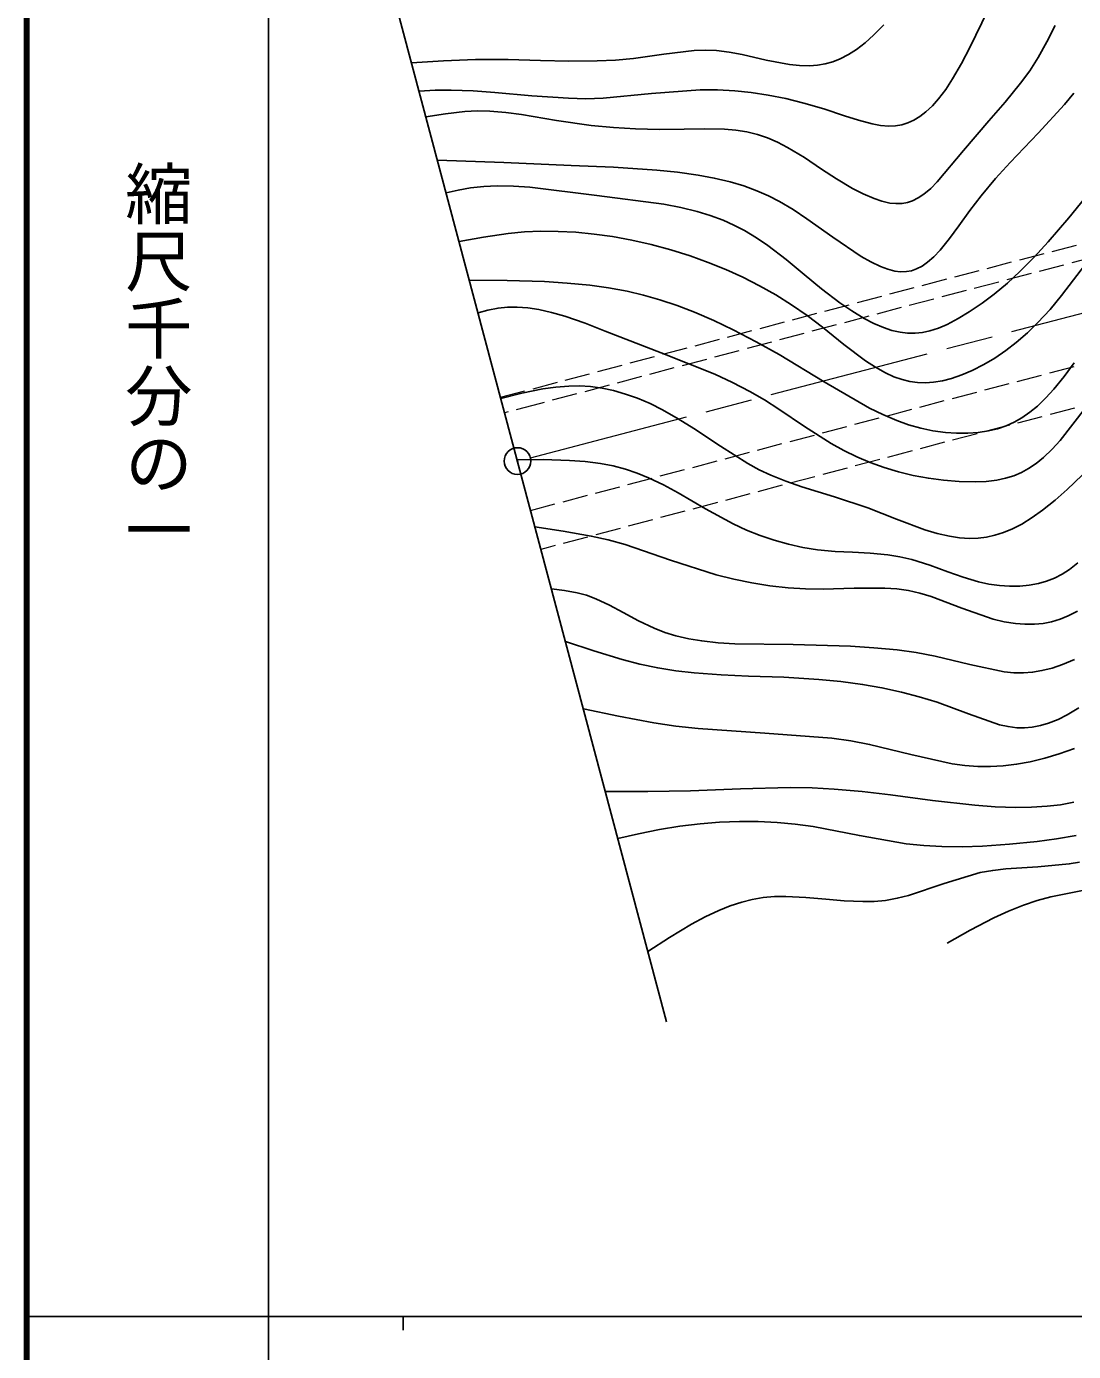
# Model space of a CAD drawing. Units: millimetres, scale not verified. Extents: x 40000 to 680000, y 20000 to 380000.
# Drawn here: x 40000 to 117864, y 202409 to 300930 of the extents above; entities that cross this region are included whole.
import ezdxf
from ezdxf.enums import TextEntityAlignment as Align

# ---------------------------------------------------------------- set-up
doc = ezdxf.new("R2010")
doc.units = ezdxf.units.MM
doc.header["$LTSCALE"] = 1000
doc.linetypes.add('CHAIN', pattern=[18.5, 12, -1.5, 3.5, -1.5])
doc.linetypes.add('USER1', pattern=[2.5, 1.875, -0.625])
for name, color, linetype, lineweight in [('M-BGD', 7, 'Continuous', 25), ('M-BMK', 2, 'CHAIN', 13), ('M-STR', 1, 'USER1', 13), ('M-TTL', 2, 'Continuous', 140), ('M-TTL-BAND', 7, 'Continuous', 25)]:
    doc.layers.add(name, color=color, linetype=linetype, lineweight=lineweight)
doc.styles.add('@ＭＳ ゴシック', font='')
doc.styles.get('@ＭＳ ゴシック').set_extended_font_data('@MS Gothic')

# ---------------------------------------------------------------- blocks, each defined once
blk = doc.blocks.new('BUHIN60')
at = {"color": 7, "linetype": 'Continuous', "lineweight": 25}
for radius in [995, 30]:
    blk.add_circle((0, 0), radius, dxfattribs=at)

msp = doc.modelspace()

# ---------------------------------------------------------------- linework, layer by layer
at = {"layer": 'M-BGD'}
msp.add_line((62441, 321527), (87602, 226924), dxfattribs=at)
for points in [[(69199, 296117), (70386, 296191), (71582, 296205), (73208, 296147), (74835, 296030), (77572, 295780), (80309, 295591), (81598, 295564), (82887, 295598), (86491, 295943), (90093, 296227), (91386, 296220), (92666, 296153), (93904, 296025), (95154, 295834), (96478, 295568), (97813, 295238), (99306, 294802), (100829, 294294), (101872, 293955), (102892, 293685), (103518, 293575), (104132, 293527), (104617, 293545), (105093, 293624), (105542, 293761), (105981, 293958), (106440, 294236), (106886, 294578), (107368, 295032), (107834, 295555), (108364, 296255), (108873, 297028), (109532, 298170), (110157, 299375), (111504, 302122)], [(68639, 298225), (71011, 298382), (73396, 298479), (75810, 298472), (78237, 298404), (80341, 298355), (82439, 298366), (83793, 298429), (85152, 298552), (87386, 298877), (89641, 299144), (90474, 299170), (91313, 299136), (92267, 299017), (93224, 298837), (95002, 298434), (96754, 298098), (97490, 298020), (98225, 298002), (98814, 298043), (99402, 298146), (99963, 298309), (100523, 298536), (101130, 298853), (101719, 299228), (102375, 299726), (103000, 300275), (103768, 301048)], [(69703, 294225), (71150, 294446), (72597, 294606), (73528, 294649), (74461, 294631), (75642, 294536), (76823, 294380), (79411, 293941), (82005, 293561), (83642, 293409), (85285, 293316), (87080, 293274), (88910, 293291), (90415, 293324), (91912, 293297), (92755, 293225), (93579, 293095), (94352, 292901), (95095, 292654), (95847, 292330), (96590, 291944), (97848, 291178), (99115, 290334), (100246, 289594), (101431, 288890), (102221, 288482), (103034, 288130), (103616, 287936), (104193, 287806), (104653, 287758), (105110, 287772), (105512, 287843), (105899, 287974), (106321, 288186), (106736, 288463), (107244, 288890), (107733, 289381), (109678, 291720), (111578, 293911), (112788, 295307), (113929, 296713), (114610, 297640), (115248, 298613), (115892, 299789), (116493, 301010)], [(70561, 291000), (75488, 290811), (80496, 290606), (83666, 290463), (86876, 290258), (88421, 290100), (89942, 289884), (91146, 289657), (92331, 289372), (93335, 289073), (94309, 288719), (95172, 288344), (96004, 287916), (97017, 287311), (98024, 286638), (99958, 285262), (102075, 283832), (102784, 283425), (103503, 283082), (104045, 282882), (104578, 282748), (105009, 282696), (105435, 282705), (105820, 282774), (106199, 282905), (106613, 283119), (107013, 283396), (107487, 283810), (107953, 284300), (108649, 285161), (109328, 286097), (110146, 287255), (110987, 288343), (112067, 289622), (113159, 290822), (115230, 292989), (117194, 295129), (117897, 295979)], [(71210, 288556), (72107, 288771), (73024, 288929), (74006, 289030), (75002, 289073), (76214, 289055), (77443, 288977), (82412, 288375), (87406, 287708), (88656, 287468), (89877, 287172), (90851, 286878), (91799, 286529), (92611, 286170), (93406, 285752), (94285, 285223), (95134, 284642), (96484, 283604), (97827, 282495), (99125, 281428), (100484, 280390), (101374, 279779), (102299, 279216), (103012, 278846), (103739, 278537), (104351, 278336), (104978, 278194), (105530, 278128), (106082, 278123), (106630, 278179), (107176, 278297), (107823, 278506), (108461, 278776), (109297, 279210), (110115, 279703), (111068, 280348), (111975, 281034), (112946, 281850), (113872, 282705), (114945, 283790), (115981, 284923), (117509, 286713), (119018, 288574)], [(72168, 284956), (73987, 285278), (75824, 285542), (77038, 285654), (78259, 285706), (79545, 285699), (80841, 285632), (82215, 285498), (83582, 285305), (85027, 285039), (86463, 284713), (87924, 284320), (89359, 283873), (90696, 283394), (92020, 282856), (93271, 282284), (94514, 281649), (95716, 280968), (96903, 280224), (98053, 279434), (99198, 278573), (100794, 277289), (102406, 276068), (103139, 275589), (103884, 275174), (104501, 274892), (105128, 274672), (105695, 274533), (106273, 274454), (106852, 274434), (107451, 274475), (108124, 274586), (108800, 274760), (109570, 275024), (110338, 275352), (111196, 275789), (112011, 276272), (112832, 276831), (113609, 277433), (114435, 278155), (115218, 278920), (116118, 279894), (116982, 280918), (119569, 284323)], [(72937, 282064), (75739, 282041), (78525, 281959), (80217, 281853), (81904, 281688), (83290, 281495), (84660, 281244), (85890, 280959), (87105, 280615), (88399, 280183), (89687, 279689), (91125, 279069), (92554, 278386), (94271, 277489), (95968, 276535), (99324, 274514), (102688, 272558), (103685, 272070), (104713, 271636), (105596, 271324), (106502, 271068), (107402, 270877), (108338, 270742), (109171, 270683), (110013, 270684), (110784, 270742), (111538, 270859), (112209, 271021), (112861, 271241), (113458, 271510), (114033, 271836), (114624, 272245), (115191, 272711), (115814, 273309), (116412, 273968), (117172, 274915), (117907, 275930)], [(73580, 279647), (74317, 279848), (75072, 279991), (75772, 280055), (76485, 280060), (77287, 280000), (78092, 279879), (79055, 279666), (80028, 279388), (81540, 278865), (83045, 278281), (87191, 276676), (91183, 275067), (92507, 274454), (93804, 273787), (94883, 273168), (95948, 272488), (97869, 271183), (99838, 269919), (100772, 269397), (101741, 268925), (102754, 268499), (103791, 268128), (104860, 267811), (105950, 267550), (107068, 267345), (108203, 267199), (109372, 267107), (110552, 267075), (111369, 267110), (112167, 267204), (112812, 267336), (113429, 267524), (113991, 267765), (114523, 268058), (115091, 268445), (115637, 268891), (116270, 269497), (116872, 270158), (118760, 272576)], [(75274, 273279), (76831, 273659), (78399, 273980), (79357, 274120), (80326, 274199), (81138, 274207), (81950, 274156), (82800, 274037), (83645, 273859), (84547, 273603), (85433, 273290), (86371, 272891), (87290, 272434), (88467, 271764), (89622, 271039), (91618, 269715), (93645, 268443), (94488, 267976), (95348, 267570), (96482, 267116), (97653, 266712), (100081, 265965), (102578, 265132), (104697, 264289), (106817, 263511), (107735, 263240), (108647, 263033), (109390, 262922), (110126, 262872), (110762, 262886), (111402, 262961), (112025, 263098), (112650, 263298), (113339, 263588), (114015, 263938), (114798, 264418), (115560, 264957), (116497, 265707), (117389, 266497), (118507, 267580)], [(76486, 268720), (78434, 268724), (80374, 268667), (81535, 268578), (82687, 268429), (83625, 268251), (84545, 268014), (85408, 267726), (86252, 267381), (87366, 266845), (88464, 266249), (90497, 265070), (92563, 263942), (93548, 263482), (94564, 263075), (95600, 262725), (96662, 262431), (97737, 262195), (98833, 262017), (100127, 261897), (101439, 261837), (102749, 261776), (104051, 261656), (104945, 261506), (105831, 261296), (107178, 260870), (108524, 260379), (109651, 259982), (110795, 259642), (111560, 259472), (112352, 259358), (113108, 259311), (113875, 259324), (114573, 259393), (115256, 259521), (115859, 259692), (116445, 259921), (117017, 260215), (117559, 260563), (118191, 261050)], [(77816, 263719), (79909, 263411), (81996, 263044), (83261, 262764), (84520, 262423), (87892, 261261), (91288, 260154), (92609, 259828), (93945, 259560), (95283, 259353), (96640, 259204), (97935, 259119), (99237, 259093), (101547, 259165), (103837, 259176), (104717, 259112), (105586, 258989), (106439, 258801), (107286, 258552), (109557, 257690), (111894, 256869), (112709, 256675), (113542, 256539), (114245, 256482), (114952, 256484), (115599, 256550), (116234, 256674), (116864, 256863), (117479, 257113), (118158, 257458)], [(79043, 259106), (80000, 258999), (80950, 258832), (81645, 258636), (82332, 258379), (83366, 257898), (84382, 257360), (85520, 256747), (86675, 256193), (87479, 255883), (88300, 255631), (89252, 255407), (90220, 255242), (91443, 255104), (92682, 255026), (97016, 254967), (101280, 254850), (103010, 254741), (104745, 254572), (106151, 254379), (107567, 254123), (110149, 253501), (112716, 252946), (113430, 252876), (114142, 252866), (114824, 252920), (115513, 253036), (116274, 253231), (117038, 253488), (117932, 253860)], [(80079, 255209), (82186, 254506), (84303, 253863), (85617, 253523), (86941, 253242), (88287, 253028), (89644, 252873), (91659, 252725), (93694, 252636), (96321, 252542), (98932, 252388), (100554, 252230), (102178, 252010), (103619, 251758), (105065, 251442), (106390, 251094), (107724, 250680), (110047, 249811), (112357, 249010), (113003, 248870), (113654, 248790), (114225, 248782), (114792, 248833), (115401, 248953), (116014, 249135), (116712, 249413), (117404, 249753), (118267, 250257)], [(81411, 250203), (84019, 249656), (86644, 249166), (88293, 248917), (89949, 248728), (94919, 248396), (99896, 248003), (101303, 247806), (102704, 247550), (105776, 246799), (108842, 246111), (109793, 245978), (110758, 245904), (111690, 245899), (112625, 245955), (113629, 246077), (114640, 246261), (115722, 246523), (116793, 246844), (117942, 247255)], [(83050, 244039), (86207, 244038), (89379, 244097), (93087, 244248), (96797, 244339), (98430, 244315), (100056, 244231), (102152, 244040), (104248, 243789), (107370, 243381), (110538, 243029), (112047, 242914), (113563, 242860), (114734, 242873), (115903, 242946), (116897, 243065), (117876, 243243)], [(108461, 232777), (110186, 233740), (111941, 234649), (113039, 235154), (114157, 235602), (115158, 235938), (116179, 236216), (119401, 236872), (122598, 237584), (123497, 237868), (124383, 238213), (125272, 238635), (126148, 239118), (128404, 240536), (130686, 241898), (131469, 242279), (132282, 242607), (133108, 242867), (133955, 243071), (135117, 243273), (136309, 243419), (137057, 243492), (137817, 243559)], [(83980, 240543), (85518, 240912), (87085, 241227), (88577, 241466), (90090, 241647), (91548, 241762), (93019, 241817), (94419, 241811), (95824, 241745), (97162, 241623), (98501, 241440), (101946, 240773), (105410, 240163), (106740, 240032), (108075, 239961), (109574, 239946), (111088, 239992), (113116, 240133), (115157, 240336), (116610, 240532), (118050, 240787)], [(86213, 232147), (87828, 233194), (89463, 234183), (90465, 234724), (91487, 235208), (92340, 235549), (93205, 235831), (93979, 236022), (94773, 236156), (95619, 236229), (96478, 236242), (97948, 236169), (99443, 236034), (100819, 235915), (102188, 235857), (103046, 235876), (103894, 235955), (104751, 236106), (105599, 236317), (108247, 237196), (110917, 238018), (111863, 238185), (112831, 238294), (115201, 238447), (117545, 238658), (118322, 238791)]]:
    msp.add_lwpolyline(points, dxfattribs=at)
at = {"layer": 'M-BMK'}
msp.add_line((77481, 268869), (132998, 283415), dxfattribs=at)
at = {"layer": 'M-STR'}
for points in [[(75252, 273361), (80069, 274635), (84899, 275917), (89719, 277198), (94550, 278482), (99371, 279762), (104203, 281041), (109027, 282312), (113861, 283580), (118689, 284836), (123529, 286082), (128362, 287313), (133209, 288533), (138051, 289733), (142909, 290915), (147762, 292075), (152630, 293215), (157494, 294329), (162374, 295416), (167250, 296474), (172142, 297505), (177030, 298502), (181936, 299463)], [(177891, 297449), (173003, 296457), (168111, 295430), (163235, 294377), (158356, 293293), (153492, 292183), (148623, 291045), (143769, 289887), (138911, 288707), (134068, 287509), (129221, 286291), (124387, 285062), (119546, 283818), (114718, 282563), (109882, 281295), (105056, 280024), (100223, 278745), (95400, 277466), (90568, 276181), (85746, 274900), (80913, 273617), (78236, 272908), (75560, 272201)], [(77488, 264954), (82304, 266227), (87133, 267508), (91953, 268789), (96783, 270073), (101605, 271353), (106437, 272632), (111261, 273904), (116096, 275172), (120924, 276428), (125765, 277674), (130600, 278904), (135448, 280123), (140291, 281323), (145149, 282505), (150002, 283664), (154870, 284804), (159734, 285917), (164615, 287002), (169492, 288057), (174385, 289086), (179275, 290079)], [(181134, 287389), (176232, 286404), (171348, 285385), (166460, 284335), (161589, 283259), (156714, 282152), (151855, 281020), (146993, 279864), (142145, 278690), (137291, 277493), (132451, 276279), (127606, 275049), (122773, 273808), (117933, 272551), (113107, 271287), (108272, 270014), (103449, 268738), (98616, 267456), (93794, 266175), (88965, 264891), (84145, 263611), (79319, 262334), (78789, 262194), (78259, 262054)]]:
    msp.add_lwpolyline(points, dxfattribs=at)
at = {"layer": 'M-TTL'}
msp.add_line((40000, 380000), (40000, 20000), dxfattribs=at)
at = {"layer": 'M-TTL-BAND'}
for p, q in [((58000, 370000), (58000, 20000)), ((40000, 205000), (579000, 205000)), ((68000, 205000), (68000, 204000))]:
    msp.add_line(p, q, dxfattribs=at)

# ---------------------------------------------------------------- block references
at = {"layer": 'M-BGD', "rotation": 57.43674}
msp.add_blockref('BUHIN60', (76514, 268616), dxfattribs=at)

# ---------------------------------------------------------------- texts
at = {"layer": 'M-TTL-BAND', "style": '@ＭＳ ゴシック'}
msp.add_text('縮尺千分の一', height=3666, rotation=270, dxfattribs=at).set_placement((49777, 261030), align=Align.MIDDLE_RIGHT)

doc.saveas('drawing.dxf')
